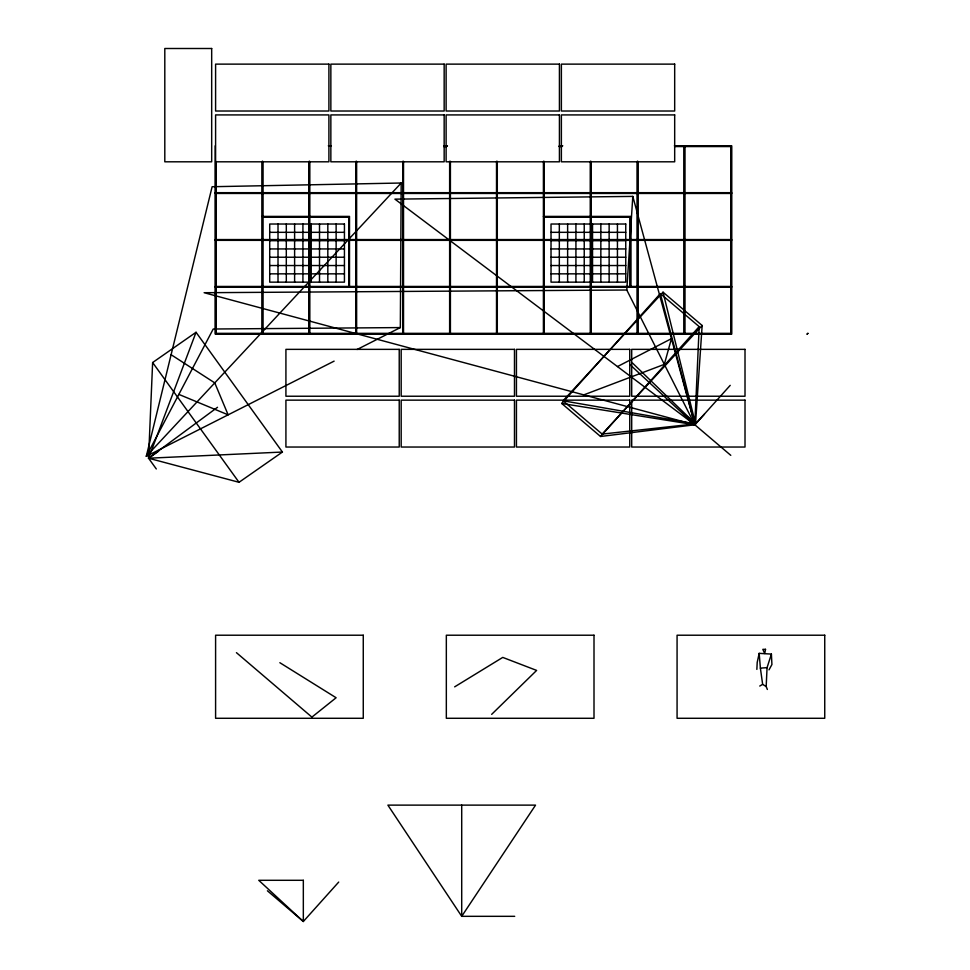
<?xml version="1.0" encoding="UTF-8"?>
<svg xmlns="http://www.w3.org/2000/svg" width="970" height="970" viewBox="0 0 970 970"><rect width="100%" height="100%" fill="white"/><g stroke="black" fill="none" stroke-linecap="round" stroke-linejoin="round"><path stroke-width="1.45" d="M357.093 349.491L400.331 327.581L401.192 183.015L212.127 186.725L146.288 456.312L334.116 361.131M756.867 669.397L757.206 662.413L759.183 653.356L771.393 654.095L767.064 667.651L766.179 686.542L767.355 689.464M156.303 468.959L148.555 458.216L152.629 362.537L196.037 332.286L282.415 452.044L239.02 482.296L148.555 458.216L196.037 332.286M699.176 326.623L694.823 424.763L600.539 436.488L561.703 403.459L660.34 293.607L699.176 326.623L600.539 436.488M561.703 403.459L694.823 424.763L626.79 290.018L632.804 196.401L394.923 199.141L694.823 424.763L730.216 385.345M563.061 400.768L695.502 423.878L702.147 325.496L663.043 292.176L563.061 400.768L602.164 434.087L695.502 423.878L704.475 414.129M769.004 669.846L771.926 664.523L771.393 654.095M338.712 882.069L303.331 921.5L267.405 890.787M602.164 434.087L702.147 325.496M401.192 183.015L146.288 456.312L213.218 329.012L400.331 327.581M491.669 714.356L536.628 670.415L502.751 657.405L454.651 686.857M282.415 452.044L148.555 458.216L217.522 407.291M148.555 458.216L158.595 451.22M759.752 686.045L762.65 684.384L766.179 686.542M617.478 366.575L671.434 338.663L664.329 364.368L583.782 394.887M759.183 653.356L760.383 668.124L767.064 667.651M626.79 290.018L204.124 292.71L694.823 424.763L660.34 293.607M328.333 145.791L331.316 145.791M444.442 145.791L447.425 145.791M559.787 145.791L562.77 145.791M674.405 145.791L731.719 145.791L731.719 334.104L215.207 334.104L215.207 145.791M443.969 146.179L447 146.179M558.914 146.179L561.945 146.179M675.375 146.179L731.331 146.179L731.331 333.728L215.595 333.728L215.595 114.921L328.903 114.921L328.903 161.808L215.595 161.808M443.69 146.567L446.661 146.567M559.047 146.567L562.03 146.567M675.144 146.567L684.068 146.567M684.832 146.567L730.956 146.567L730.956 192.678M215.207 192.678L731.719 192.678M215.595 193.066L731.331 193.066M215.207 193.454L731.719 193.454M262.094 216.407L349.503 216.407L349.503 287.217M543.406 216.407L630.827 216.407L630.827 287.217M262.482 216.795L349.127 216.795L349.127 286.841M543.794 216.795L630.439 216.795L630.439 286.841M262.858 217.183L348.739 217.183L348.739 286.453M544.182 217.183L630.051 217.183L630.051 286.453M269.708 232.327L344.435 232.327M551.021 232.327L625.747 232.327M215.207 239.566L731.719 239.566M215.595 239.954L731.331 239.954M215.207 240.342L731.719 240.342M269.708 240.633L344.435 240.633M551.021 240.633L625.747 240.633M269.708 248.938L344.435 248.938M551.021 248.938L625.747 248.938M269.708 257.232L344.435 257.232M551.021 257.232L625.747 257.232M269.708 265.537L344.435 265.537M551.021 265.537L625.747 265.537M269.708 273.843L344.435 273.843M551.021 273.843L625.747 273.843M215.207 286.453L731.719 286.453M215.595 286.841L731.331 286.841M215.207 287.217L731.719 287.217M262.094 333.341L215.97 333.341L215.97 287.217M262.858 333.341L308.981 333.341M309.745 333.341L355.869 333.341M356.633 333.341L402.744 333.341M403.52 333.341L449.631 333.341M450.407 333.341L496.519 333.341M497.295 333.341L543.406 333.341M544.182 333.341L590.293 333.341M591.057 333.341L637.181 333.341M637.945 333.341L684.068 333.341M684.832 333.341L730.956 333.341L730.956 287.217M514.706 916.323L461.708 916.323L387.879 805.124L535.549 805.124L461.708 916.323L461.708 805.124M178.844 394.39L228.132 414.833L214.77 382.883L171.096 354.717M279.857 662.704L336.117 697.745L311.904 717.121L236.437 652.664M685.838 417.124L730.786 455.342M686.457 416.166L695.502 423.878L663.043 292.176M630.439 365.047L694.823 424.763L632.804 196.401M632.598 363.132L695.502 423.878M152.629 362.537L239.02 482.296M762.65 684.384L760.383 668.124M730.956 193.454L730.956 239.566M730.956 240.342L730.956 286.453M684.832 145.791L684.832 334.104M684.444 146.179L684.444 333.728M684.068 145.791L684.068 334.104M637.945 161.444L637.945 334.104M637.569 161.299L637.569 333.728M637.181 161.444L637.181 334.104M617.441 224.021L617.441 282.149M609.136 224.021L609.136 282.149M600.842 224.021L600.842 282.149M592.537 224.021L592.537 282.149M591.057 161.444L591.057 334.104M590.682 161.299L590.682 333.728M590.293 161.444L590.293 334.104M584.231 224.021L584.231 282.149M575.925 224.021L575.925 282.149M567.632 224.021L567.632 282.149M559.326 224.021L559.326 282.149M544.182 161.444L544.182 334.104M543.794 161.299L543.794 333.728M543.406 161.444L543.406 334.104M497.295 161.444L497.295 334.104M496.907 161.299L496.907 333.728M496.519 161.444L496.519 334.104M450.407 161.444L450.407 334.104M450.019 161.299L450.019 333.728M449.631 161.444L449.631 334.104M403.52 161.444L403.52 334.104M403.132 161.299L403.132 333.728M402.744 161.444L402.744 334.104M356.633 161.444L356.633 334.104M356.245 161.299L356.245 333.728M355.869 161.444L355.869 334.104M336.129 224.021L336.129 282.149M327.824 224.021L327.824 282.149M319.518 224.021L319.518 282.149M311.224 224.021L311.224 282.149M309.745 161.444L309.745 334.104M309.357 161.299L309.357 333.728M308.981 161.444L308.981 334.104M302.919 224.021L302.919 282.149M294.613 224.021L294.613 282.149M286.308 224.021L286.308 282.149M278.014 224.021L278.014 282.149M262.858 161.444L262.858 334.104M262.482 161.299L262.482 333.728M262.094 161.444L262.094 334.104M215.97 161.444L215.97 192.678M215.97 193.454L215.97 239.566M215.97 240.342L215.97 286.453M765.524 649.33L764.736 653.477L762.808 649.342L765.524 649.33M211.678 48.5L164.803 48.5L164.803 161.808L211.678 161.808L211.678 48.5M328.903 64.129L215.595 64.129L215.595 111.016L328.903 111.016L328.903 64.129M444.163 64.129L330.855 64.129L330.855 111.016L444.163 111.016L444.163 64.129M559.423 64.129L446.115 64.129L446.115 111.016L559.423 111.016L559.423 64.129M674.683 64.129L561.375 64.129L561.375 111.016L674.683 111.016L674.683 64.129M444.163 114.921L330.855 114.921L330.855 161.808L444.163 161.808L444.163 114.921M559.423 114.921L446.115 114.921L446.115 161.808L559.423 161.808L559.423 114.921M674.683 114.921L561.375 114.921L561.375 161.808L674.683 161.808L674.683 114.921M344.435 224.021L269.708 224.021L269.708 282.149L344.435 282.149L344.435 224.021M625.747 224.021L551.021 224.021L551.021 282.149L625.747 282.149L625.747 224.021M807.889 333.341L807.113 334.104L807.889 333.341M399.228 349.358L285.92 349.358L285.92 396.233L399.228 396.233L399.228 349.358M514.488 349.358L401.18 349.358L401.18 396.233L514.488 396.233L514.488 349.358M629.748 349.358L516.44 349.358L516.44 396.233L629.748 396.233L629.748 349.358M745.009 349.358L631.7 349.358L631.7 396.233L745.009 396.233L745.009 349.358M399.228 400.149L285.92 400.149L285.92 447.037L399.228 447.037L399.228 400.149M514.488 400.149L401.18 400.149L401.18 447.037L514.488 447.037L514.488 400.149M629.748 400.149L516.44 400.149L516.44 447.037L629.748 447.037L629.748 400.149M745.009 400.149L631.7 400.149L631.7 447.037L745.009 447.037L745.009 400.149M363.265 635.217L215.595 635.217L215.595 718.285L363.265 718.285L363.265 635.217M594.004 635.217L446.333 635.217L446.333 718.285L594.004 718.285L594.004 635.217M824.742 635.217L677.072 635.217L677.072 718.285L824.742 718.285L824.742 635.217M303.331 880.299L258.76 880.299L303.331 921.5L303.331 880.299"/></g></svg>
